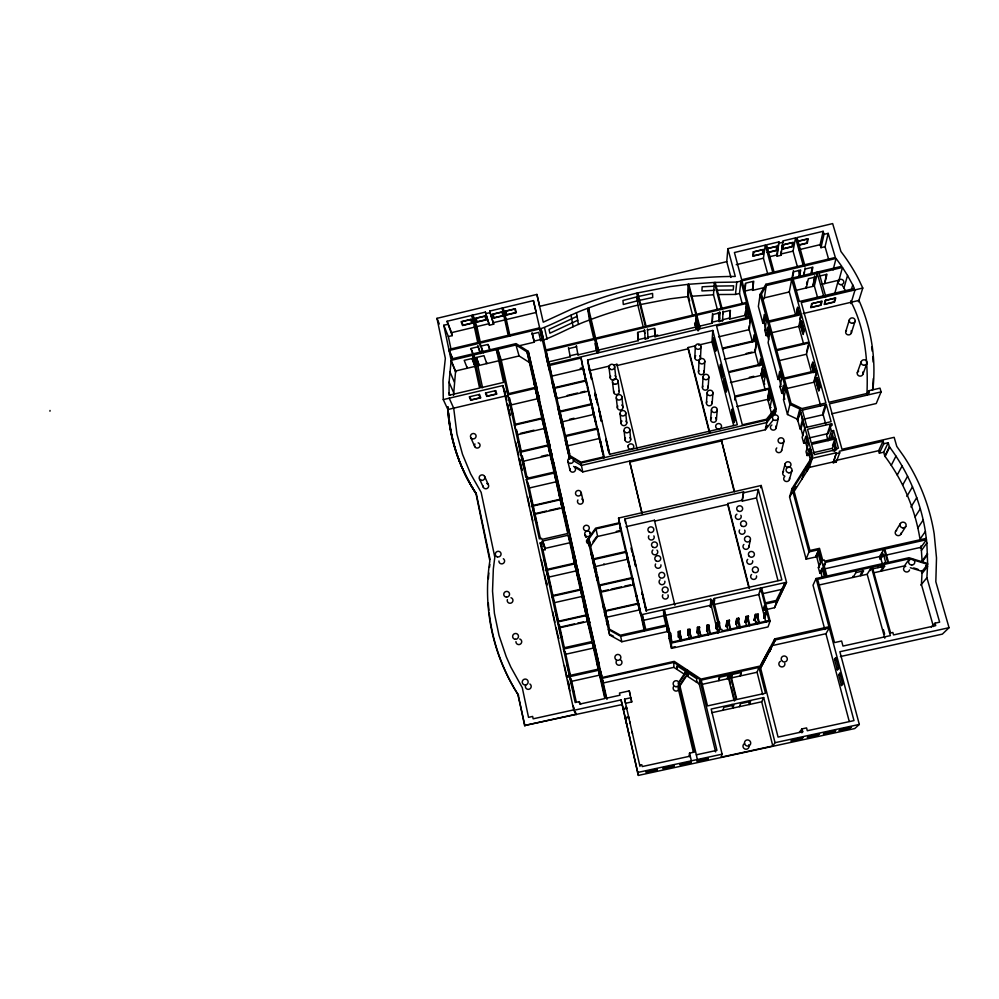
<?xml version="1.0" encoding="UTF-8"?>
<svg xmlns="http://www.w3.org/2000/svg" width="999" height="999" viewBox="0 0 999 999"><rect width="100%" height="100%" fill="white"/><g stroke="black" fill="none" stroke-linecap="round" stroke-linejoin="round"><path stroke-width="1.5" d="M673.351 766.458L673.351 765.621M685.302 674.837L673.85 667.344L673.875 662.412L601.76 678.383L606.231 698.251L619.967 695.217L619.48 693.056L629.27 690.896L631.743 701.947L625.611 703.296L624.575 699.138L630.844 697.764L631.743 701.947M453.534 395.429L455.606 371.004L474.962 366.408L472.003 358.516L464.21 360.364L467.295 368.231L467.033 366.995M472.577 355.257L479.595 388.062L449.051 395.267L449.075 382.192L451.173 360.339L472.577 355.257L475.074 361.988M677.584 666.121L676.947 669.367L677.022 665.784L685.501 671.34L685.364 673.676M680.444 631.967L679.795 632.105L679.657 636.887L680.307 636.738L680.244 631.131L678.346 631.555L678.433 637.162L679.12 637L679.245 632.23L678.546 632.392L678.433 637.162M692.732 315.809L687.799 296.591L688.099 284.328L669.954 286.638L637.824 292.894L638.036 296.553L622.964 300.462L623.301 304.495L637.587 300.774L636.925 298.339M721.415 309.39L714.335 282.442L688.823 284.265L688.498 296.528L689.635 300.949M680.107 635.926L680.244 631.131M709.315 432.23L688.099 348.813L688.136 347.515L695.591 345.766M679.083 685.726L679.17 682.717L687.587 670.204M695.554 321.753L695.379 326.149L694.63 323.189M696.927 321.016L696.628 328.159L695.941 328.321L696.103 315.384L595.854 339.123L597.027 347.565M695.941 328.321L696.291 319.755L696.99 319.58M694.842 357.617L695.292 346.591M696.628 328.159L696.803 315.222L746.852 303.371L750.461 316.87L749.675 322.739M697.851 330.794L698.039 326.548L696.291 319.755M698.551 330.632L698.738 326.386L697.339 320.941M698.501 371.953L699.025 361.201M700.486 357.692L701.061 346.665A2.885 2.697 -5.5 0 0 696.803 344.268A2.885 2.697 -5.5 0 0 696.665 348.938A2.885 2.697 -5.5 0 0 701.061 346.665M689.847 633.428L689.884 628.983L687.911 629.432L687.824 635.064L688.511 634.914L688.811 630.094L688.111 630.257L687.824 635.064M702.447 387.437L703.059 376.96M704.17 372.04L704.819 361.276A2.897 2.71 -4.9 0 0 700.536 358.866A2.897 2.71 -4.9 0 0 700.411 363.561A2.897 2.71 -4.9 0 0 704.819 361.276M680.719 764.859L680.781 764.01M922.139 570.554L921.44 584.515L933.441 626.535M931.243 627.085L935.027 623.176L939.647 622.165L926.91 577.734L927.609 564.335L909.502 558.728L872.327 567.095L870.191 570.579M689.223 632.379L690.084 629.82M679.882 685.951L686.688 675.749L687 670.991L699.775 679.345L716.932 750.349L696.34 754.807L679.17 682.717M717.432 309.79L713.498 294.78L714.335 282.442M706.43 403.047L707.13 392.869M696.315 326.935L712.175 323.189L712.524 313.574M712.175 323.189L712.774 314.523L719.867 312.849L719.617 311.888L719.168 321.541L722.564 320.729L723.064 311.076L722.814 313.973M715.034 284.902L715.209 282.405L736.775 282.068L740.896 281.094L746.603 302.397L745.841 308.404M708.141 387.537L708.865 377.06A2.91 2.722 -4.2 0 0 704.582 374.625A2.91 2.722 -4.2 0 0 704.445 379.345A2.91 2.722 -4.2 0 0 708.865 377.06M688.286 673.214L687.587 676.335L687.824 672.864L696.803 678.733L696.415 682.117L696.927 681.38M733.653 425.512L711.987 341.908L712.799 330.457L587.599 360.002L589.323 370.779L609.652 365.996M803.146 313.561L858.903 300.424L859.777 302.297A194.817 182.73 -6.4 0 1 873.001 388.399L872.464 390.322M713.423 341.858L713.548 337.762L716.058 347.427L715.759 351.198L713.261 341.596M715.671 350.549L715.933 347.265L713.673 338.524M710.651 419.592L711.438 409.715M712.137 403.159L712.961 392.969A2.91 2.735 -3.4 0 0 708.653 390.522A2.91 2.735 -3.4 0 0 708.528 395.267A2.91 2.735 -3.4 0 0 712.961 392.969M719.168 321.541L719.867 312.849M730.956 277.435L726.76 261.638L727.871 248.689L832.654 223.589L840.946 251.548A198.888 186.189 -6.7 0 1 858.915 279.857L862.786 288.049L858.453 301.835M720.316 368.456L720.616 365.272L722.901 374.088L722.602 377.235M716.383 419.705L717.282 409.827A2.922 2.76 -2.5 0 0 712.961 407.367A2.922 2.76 -2.5 0 0 712.836 412.137A2.922 2.76 -2.5 0 0 717.282 409.827M699.275 631.331L699.437 626.86L697.452 627.297L697.202 632.979L698.338 627.984L697.664 628.134L697.202 632.979M746.852 303.371L745.354 315.347L729.545 319.081L730.019 310.851M699.637 627.684L698.925 627.847L698.451 632.704L699.15 632.554M729.545 319.081L730.419 310.352L723.313 312.038M698.95 631.743L699.437 626.86M723.988 382.592L724.3 379.483L726.598 388.349L726.273 391.408M719.005 294.518L735.476 294.43L736.775 282.068M734.103 491.296L721.328 439.91L734.627 491.795M742.307 303.933L739.522 293.469L740.896 281.094M741.633 283.928L741.982 280.831L836.051 258.454L841.72 266.283L765.896 284.29L760.152 294.305L758.366 306.468L762.874 323.201L764.185 322.902L765.346 315.647M744.792 288.137L745.341 283.579M689.173 756.181L689.535 753.146L694.555 752.06L678.159 683.104L687.012 669.829M744.717 292.232L745.803 283.129L753.758 281.243L752.547 290.384L764.66 287.5M49.95 411.201L50.037 410.464M745.092 314.398L745.466 311.401M734.715 399.937L735.089 397.028L769.754 388.961L774.999 408.579L766.458 419.23L742.332 424.812L735.089 397.028M715.609 751.935L699.2 683.94L699.775 679.345M747.689 309.003L746.753 316.321L745.679 316.571L746.79 307.804L747.876 307.542M690.122 757.042L690.247 756.131L642.22 766.558L641.795 764.722L639.622 765.197M708.766 628.034L708.89 624.75L707.092 625.149L706.668 630.881L707.829 625.861L706.668 630.881M710.364 606.855L711.176 600.649L712.312 600.399L711.475 606.605L710.364 606.855L710.826 599.213L664.335 609.615L664.422 612.612M734.19 421.928L734.565 419.043L732.242 410.077M748.226 317.495L748.601 314.61L746.79 307.804M752.547 290.384L753.258 281.693M700.836 683.154L701.236 680.107L729.857 673.801L736.238 699.612L707.492 705.918L701.236 680.107M708.154 628.171L709.09 625.586M748.888 328.609L749.275 325.674M752.434 341.945L749.163 329.645L750.749 317.919L716.57 325.999L722.352 348.176L756.68 340.11L750.749 317.919M690.459 762.749L690.571 761.887M713.86 600.948L714.21 598.451L760.651 588.049L768.98 620.529L722.265 630.918L721.877 629.395L720.766 629.645L713.461 600.137L714.572 599.887L714.21 598.451M748.9 587.849L727.684 504.458L727.821 503.508L742.12 500.249L743.606 491.858L624.999 518.931L625.499 522.827M713.86 604.87L714.572 599.887M767.881 274.538L763.423 258.204L765.296 245.142L734.415 252.535L741.695 279.757L772.751 272.365L765.296 245.142M753.209 340.509L754.033 334.902L755.881 341.833M754.095 341.646L754.707 337.45M756.68 340.11L754.969 351.423L754.62 350.149M758.753 365.609L755.132 352.06L756.855 340.759L722.514 348.838L728.496 371.765L762.986 363.698L756.855 340.759M765.471 287.038L765.896 284.29M763.011 300.262L764.335 297.864L766.233 285.539L791.695 279.495L801.086 313.374L767.444 321.303M762.874 323.201L764.26 314.51L766.221 321.803L764.822 330.394L766.233 335.639L767.532 335.327L768.743 328.221M716.907 628.608L715.784 627.996L716.583 623.039L717.519 622.827L716.907 628.608L717.931 632.754M803.458 266.209L795.541 237.912L782.929 240.921L781.031 255.294L777.147 256.219L776.81 255.007L778.945 241.87L766.595 244.83L774.05 272.053L803.159 265.135M715.983 628.808L716.583 623.039M777.147 256.219L778.945 241.87M759.365 365.759L760.476 359.028L761.85 364.148M715.784 627.996L716.695 627.784L717.519 622.827M760.464 365.509L761.575 358.778M766.233 335.639L767.657 327.11L769.58 334.228L768.119 342.657L778.034 379.445L779.345 379.145L780.719 372.54M781.031 255.294L781.193 251.161M781.693 248.227L782.18 245.304M762.299 367.782L761.138 374.575L760.826 373.426M765.246 389.985L761.338 375.324L763.199 364.46L728.696 372.527L734.864 396.166L769.517 388.099L763.199 364.46M718.793 626.123L719.43 622.402L718.668 622.577M717.981 632.954L718.468 630.157L719.605 629.907L712.312 600.399M719.205 625.711L719.43 622.402M764.235 370.879L763.074 377.497L761.987 377.747L763.361 369.817L765.134 376.448L763.736 384.29L764.822 384.041M743.83 492.744L758.278 489.448L756.48 497.902L742.344 501.123L743.606 491.858M797.614 267.47L793.056 251.136L795.541 237.912M697.602 761.201L697.764 760.339M767.806 397.028L769.517 388.099M771.79 414.535L767.744 399.363L769.754 388.961M797.901 243.881L798.413 241.258L807.554 239.073L806.742 243.032L799.163 244.842M795.666 315.097L789.285 291.958L791.695 279.495M791.882 278.646L793.431 270.667M792.432 278.384L793.718 271.74L800.723 270.08L799.35 276.735M770.679 392.807L769.193 400.424L768.094 400.674L769.567 393.069L771.478 400.224L769.979 407.742L771.078 407.48M728.808 624.762L729.382 620.192L726.872 620.754L726.086 626.56L726.985 626.361L727.996 621.378L727.085 621.578L726.086 626.56M573.588 466.421L582.779 471.903L765.359 429.745L767.319 419.93L776.26 408.866L741.982 280.831M778.034 379.445L779.657 371.528L780.993 371.216M798.788 277.01L800.149 270.342M728.87 622.689L729.382 620.192M784.427 386.263L783.004 392.707L781.693 393.019L779.982 386.688L781.643 378.871L779.657 371.528M803.696 274.575L804.257 271.903M803.983 275.637L805.107 267.894M775.062 414.485L776.26 408.866M719.18 677.359L718.93 680.656L719.68 677.235L728.283 675.336L728.034 674.313L727.397 678.783L728.283 675.336M760.726 487.749L761.213 485.477L618.556 518.069L619.268 523.001M781.693 393.019L783.378 385.289L785.177 391.958L783.466 399.6L787.487 414.51L797.177 419.081L797.602 420.616L799.974 412.487M806.58 284.053L807.155 281.418M748.763 547.327L750.386 539.947A2.997 2.872 7.4 0 0 746.79 536.313A2.997 2.872 7.4 0 0 745.341 541.096A2.997 2.872 7.4 0 0 750.386 539.947M799.65 319.443L800.236 316.795M776.086 428.159L778.258 418.406M803.745 344.368L798.775 326.373L801.41 314.548L769.093 322.165L776.535 349.662L809.028 342.045L801.41 314.548M810.826 274.151L812.324 267.445M811.425 273.876L812.924 267.183L805.406 268.968M820.966 247.677L824.025 234.353L828.196 233.354L825.049 246.703L820.966 247.677L820.104 244.68L823.151 231.306L797.015 237.55L804.944 265.859M815.034 277.123L812.899 286.363L814.684 275.874L815.034 277.123L808.378 278.709L806.343 287.924L805.993 286.688M738.311 621.453L738.711 618.106L736.763 618.543L735.788 624.4L737.274 620.504M817.644 297.739L814.36 286.026L817.294 273.414L793.181 279.146L799.375 301.511L823.601 295.791M735.788 624.4L736.763 618.543M737.349 622.864L738.923 618.943M787.487 414.51L789.909 404.395L760.152 294.305M737.799 621.902L738.711 618.106M781.605 450.686L783.903 441.371M806.58 351.948L808.328 344.88M811.438 372.252L806.468 354.233L809.277 342.932L776.772 350.549L784.227 378.084M826.323 274.363L824.687 283.579L826.997 274.288L820.117 275.924M833.104 269.917L836.051 258.454M707.354 759.09L707.579 758.204M734.14 700.823L728.633 678.521L729.857 673.801M782.804 472.664L785.127 463.773M797.177 419.081L799.824 409.028L789.909 404.395M730.644 684.34L729.17 678.396L730.419 673.676L758.94 667.394L765.471 693.219L736.8 699.487L730.419 673.676M797.602 420.616L800.249 410.601L826.348 404.558L831.081 421.665L804.894 427.697L802.147 437.387L803.733 443.256L805.768 442.782L807.017 438.561M747.901 619.318L748.388 615.958L746.103 616.47L744.967 622.365L747.015 617.145L744.967 622.365M834.727 293.631L838.074 281.268M746.428 622.027L747.814 616.957L748.601 616.783M819.105 272.989L842.457 267.445L838.598 281.643L838.935 280.195L821.977 284.216M732.255 674.462L731.318 677.921L732.005 673.438L732.255 674.462L741.37 672.452L741.121 671.428L740.284 675.948L741.37 672.452M747.702 618.506L748.388 615.958M803.546 419.468L800.998 428.733L800.112 428.933L802.409 419.73M723.051 710.252L723.863 707.292L733.853 705.107L732.879 708.104L731.967 704.42M813.923 381.268L816.533 371.815M820.691 405.794L814.173 382.167L817.157 371.403L784.477 379.008L791.046 403.296L801.897 408.554L825.911 402.997L817.157 371.403M789.435 479.545L791.907 470.779M845.416 290.721L843.955 288.049L847.527 275.462L842.457 267.445M763.773 617.307L765.484 612.15L766.495 612.799L764.772 617.956L763.985 618.131L764.572 617.132L758.79 594.542L760.651 588.049M760.426 591.745L761.563 587.849L785.177 582.567L783.266 587.849M803.733 443.256L805.781 436.226L808.116 444.83L806.031 451.723L807.067 455.532L809.103 455.057L810.813 449.575M819.804 387.512L818.78 391.059L816.058 381.231L817.07 377.634L820.229 387.425L818.281 380.357M806.106 559.153L808.99 551.91L818.643 549.737L815.546 557.03L806.106 559.153L789.572 496.965L792.07 488.474L812.599 456.031L799.824 409.028M851.111 290.497L852.746 284.965L847.527 275.462M757.629 617.157L758.204 613.773L755.356 614.41L754.045 620.342L755.069 620.117L756.605 614.997L755.569 615.234L754.045 620.342M850.898 303.621L855.057 289.872M756.568 617.394L757.342 614.835L758.416 614.597M807.067 455.532L809.165 448.676L811.4 456.93L809.265 463.661M845.766 331.518L849.362 319.855M801.897 479.17L803.933 472.677L809.327 464.16L807.217 470.791L806.418 470.329L808.091 465.022M822.726 413.174L824.999 405.906M825.848 424.5L823.151 414.71L826.348 404.558M851.335 332.954L855.057 321.316M811.35 459.94L812.599 456.031M764.897 606.43L763.723 610.177L764.809 606.78M793.955 491.683L809.39 467.382L812.312 458.279L836.438 452.747L833.216 462.762L836.225 462.075L839.722 452.859L839.285 451.248L883.079 441.208L883.803 443.743L879.37 453.184L883.69 452.185L888.211 442.732L883.803 443.743M763.985 618.131L765.484 612.15M764.547 617.07L766.283 611.975M829.969 425.799L826.685 435.539L828.109 440.659L831.418 431.019L829.969 425.799L832.092 425.299L831.655 423.726L807.542 429.295L811.263 442.969L835.451 437.412L833.541 430.532L831.418 431.019M829.769 429.32L828.346 433.516L809.165 437.937M830.706 426.523L831.655 423.726M830.656 438.848L833.541 430.532M857.329 372.677L861.188 361.788M775.049 742.694L763.673 697.564L711.176 709.053L722.115 754.17L721.041 757.18L772.814 745.966L775.049 742.694L859.315 724.425L839.872 651.735L949.05 627.697L935.826 581.743L936.5 557.954L934.19 533.978A207.018 199.375 7.5 0 0 903.708 456.231L896.777 446.416L894.155 437.325L841.995 449.288L829.382 403.858L881.081 391.895L880.007 388.149L868.68 390.771L867.144 394.692M766.92 612.449L766.021 612.649L764.272 605.856L762.836 610.377L774.562 607.704L776.785 601.485L786.513 582.267L761.213 485.477M832.529 445.566L834.964 438.773M739.472 706.655L740.559 703.633L750.574 701.448L749.337 704.495L748.726 702.047M776.785 601.485L765.696 603.958L770.092 621.128L768.019 626.935L671.49 648.363L669.105 638.349L669.043 634.29L669.842 634.115L668.269 627.522L667.469 627.697L667.557 631.855L668.331 631.68L668.269 627.522M833.141 450.911L832.417 448.289L835.826 438.786L811.638 444.355L814.447 454.632L835.614 449.787L835.364 448.876L838.423 448.176L835.826 438.786M834.877 443.194L834.04 445.054L835.576 450.599M786.513 582.267L774.562 607.704M834.39 451.536L835.364 448.876M862.949 374.163L866.932 363.286M833.216 462.762L836.438 452.747M762.712 694.555L757.092 672.252L758.94 667.394M761.987 662.936L760.564 666.595L761.25 666.957L771.34 647.702L769.779 651.585L768.918 651.136L770.466 647.24L761.987 662.936L762.674 663.311M872.514 389.622L873.001 388.399M818.643 549.737L825.786 576.336L816.083 578.496L828.958 626.748L774.787 638.873L774.275 640.184M759.864 669.455L775.436 639.934L829.282 628.009L853.983 720.604L807.304 730.731L806.58 727.909L801.985 728.908L799.163 732.492M881.081 391.895L876.248 403.521L831.692 413.811M816.757 557.067L815.621 557.317L817.781 552.247L818.93 551.997L816.757 557.067L819.492 567.27M820.566 562.599L818.356 567.532L819.829 573.026L820.966 572.777L822.652 569.143M818.418 567.744L820.616 562.824L817.781 552.247M816.083 578.496L813.024 585.214L824.812 629.52M819.829 573.026L822.052 568.181L824.275 576.435M820.529 571.166L822.127 570.804L825.386 563.786L825.024 562.474L884.015 549.25L887.724 562.474L826.947 576.073L823.75 564.16L825.386 563.786M772.814 745.966L761.7 701.798L763.673 697.564M879.37 453.184L878.658 450.686L883.079 441.208M889.36 446.74C907.929 471.553 920.479 500.824 925.386 531.443L919.992 539.16C915.221 509.165 902.959 480.469 884.814 456.118L889.36 446.74L888.211 442.732M885.114 456.555L889.672 447.177M785.177 582.567L776.186 600.449L765.409 602.859L761.563 587.849M779.395 595.916L782.779 589.173L762.562 593.693M891.27 465.309L895.966 456.106M897.252 475.012L902.097 465.996M774.787 638.873L760.102 666.058L700.998 679.083L674.238 661.363L601.598 677.622L603.109 682.205L528.271 351.361L516.071 343.606L450.911 359.091L449.1 350.499L539.86 328.908L542.532 340.222L540.684 340.659L538.711 332.367L532.267 333.891L532.03 332.829L534.353 342.17L517.807 346.091M766.233 285.539L761.488 294.068L768.768 320.991M775.436 639.934L760.351 667.082L778.059 737.087L802.709 731.73L801.985 728.908M902.646 485.052L907.616 476.236M855.569 571.503L855.881 572.602L853.134 577.397L852.834 576.311M862.612 570.978L860.476 574.612L860.763 575.699L863.623 570.866L855.881 572.602M906.855 496.391L912.512 486.8M849.237 721.403L825.923 633.716L829.282 628.009M818.993 585.027L867.182 574.263L871.428 567.295L890.359 635.626L842.969 646.066L841.62 641.021L834.515 642.582L817.632 579.333L871.428 567.295M824.824 568.843L879.507 556.593L884.015 549.25M881.031 555.194L882.542 552.747M895.604 531.306L900.411 523.513M910.976 506.993L916.757 497.639M879.507 556.593L880.219 559.165L883.378 554.095L885.514 561.738L882.329 566.708M883.366 555.194L880.219 559.165M803.121 472.215L807.741 464.91M789.572 496.965L792.045 493.056M794.517 489.148L796.166 486.538M806.418 470.329L808.041 467.744M812.312 458.279L793.306 488.199L809.939 550.499L819.492 548.339L822.739 560.414M900.811 534.303L905.731 526.56M881.73 564.997L880.369 567.132L884.652 566.158L881.48 571.066L881.18 569.979L883.553 566.296M915.059 516.895L920.329 508.716M679.67 685.164L685.364 676.623M917.869 527.947L923.201 519.992M685.501 671.34L686.051 670.516M834.739 659.815L835.788 658.291M909.502 558.728L904.432 565.896L874.35 572.664M609.702 635.052L608.341 629.482L620.691 636.313L667.382 625.898L667.494 631.568L621.79 641.745L609.702 635.052L587.749 539.135L595.579 528.184L619.642 522.689L618.556 518.069M588.911 538.861L596.016 528.908L619.817 523.476L626.361 551.386L593.468 558.853L588.911 538.861L590.659 546.241L597.614 536.475L620.928 531.168L619.817 523.476M592.931 541.733L596.328 536.962M920.391 548.151L926.435 539.735L884.802 549.075L888.511 562.3L909.003 557.717L927.609 563.486L926.86 543.006L925.386 531.443M927.596 554.657L922.139 561.913L921.415 550.499L926.86 543.006M837.287 669.38L838.361 667.919M922.077 560.851L927.534 553.571M838.86 675.312L839.947 673.888M925.786 565.846L927.609 563.486M921.515 572.202L927.609 564.335M922.139 573.351L927.609 566.533M791.658 740.821L792.444 739.822M765.446 427.897L767.294 425.574M775.686 411.538L766.795 422.54L581.393 465.409L573.364 460.639M765.359 429.745L773.139 420.104M801.847 732.804L802.709 731.73M920.828 585.139L926.91 577.734M841.42 684.927L842.519 683.566M801.498 738.686L802.334 737.674M808.004 737.274L808.903 736.251M817.844 735.152L818.805 734.103M824.125 733.79L825.124 732.742M833.99 731.655L835.052 730.581M839.697 730.406L840.796 729.345M949.05 627.697L942.369 634.115L840.409 656.543M849.562 728.271L850.736 727.185M859.315 724.425L854.769 728.546L638.373 775.411L621.041 699.924L573.838 710.314L502.834 385.564L443.269 399.6L443.007 380.095L445.342 358.341L436.975 318.344L536.9 294.418L543.244 322.178L573.164 308.404L588.536 302.41A423.276 411.725 24 0 1 635.901 288.099L636.038 288.074C668.531 280.382 701.885 276.498 735.276 276.448L727.871 248.689M546.003 350.424L540.971 328.646C556.78 322.752 571.59 313.861 587.687 308.341L594.817 338.349L545.829 349.95M540.971 328.646L543.618 339.96C559.103 334.19 573.613 325.474 589.398 320.08L587.687 308.341M577.085 316.346L549.038 329.383L549.875 333.216L577.734 320.267M588.461 308.029L589.697 307.542A399.35 388.386 20.8 0 1 637.125 293.044L645.379 326.373L595.629 338.162L588.461 308.029L589.31 313.911M447.714 324.325L443.793 325.262L448.351 336.551L452.197 335.627L447.077 321.266L471.878 315.334L473.876 321.079M480.269 346.428L472.939 315.085L485.364 312.113L489.423 325.199L493.681 324.176L489.697 311.076L502.16 308.092L505.569 319.742L493.344 322.665M502.947 307.904L533.416 300.612L536.201 312.437L506.331 319.555L502.947 307.904L508.991 335.115L539.622 327.834M779.295 243.107L783.266 242.158M485.364 312.113L485.701 313.661L490.034 312.612L493.681 324.176M767.157 248.526L777.472 246.066L776.76 250.474L767.981 252.572M797.876 241.184L808.216 238.711L807.292 243.194L798.488 245.292M767.707 248.601L776.835 246.416L776.198 250.324L767.132 252.485M726.76 261.638L539.61 306.356L536.9 294.418M447.077 321.266L451.56 332.63L474.45 327.173M472.939 315.085L476.91 326.586L489.085 323.676M736.201 264.698L763.423 258.204M769.242 256.818L776.81 255.007M780.706 254.083L793.056 251.136M799.025 249.713L820.104 244.68M443.793 325.262L448.876 349.425L477.747 342.557L471.878 315.334M478.821 342.295L508.204 335.302L502.16 308.092M804.645 264.772L835.339 257.467L828.196 233.354M480.457 353.496L478.059 346.778L470.879 348.489L472.864 353.846M480.969 346.091L487.999 344.418L489.81 349.825M496.353 349.613L503.533 382.417L480.894 387.749L473.851 354.957L496.353 349.613L498.114 355.057M527.022 351.935L534.989 387.437L507.542 393.893L497.764 349.275L515.946 344.955L527.022 351.935L529.945 362.812L519.093 355.956L515.946 344.955M534.103 341.109L540.447 339.598L540.684 340.659M744.43 291.184L752.259 289.323M735.476 294.43L739.522 293.469M473.851 354.957L477.834 365.734L498.426 360.851M497.764 349.275L501.273 360.177L519.093 355.956M764.335 297.864L789.285 291.958M796.403 290.272L814.36 286.026M721.153 308.429L696.553 314.26L688.823 284.265M721.99 308.229L746.603 302.397M546.053 350.924L595.042 339.31L598.251 352.822L549.125 364.423L546.053 350.924L554.52 387.812M568.681 348.626L576.548 346.765L576.336 345.804L577.984 354.895L596.615 350.487L595.042 339.31M595.466 342.295L596.266 342.108M644.755 330.632L637.712 332.292L638.236 340.659L597.377 350.337L597.752 353.034M695.978 318.506L696.678 318.344M547.015 355.07L545.904 355.332L549.325 370.03L550.412 369.78M596.565 343.344L597.702 351.536L596.903 351.723L595.766 343.531L596.565 343.344L598.176 350.149M638.236 340.659L637.999 339.71L645.928 337.837M657.767 335.04L647.814 337.387L648.039 338.336L645.179 339.023L644.942 338.074M711.937 322.24L720.179 320.292M729.295 318.132L722.314 319.792L722.564 320.729M825.424 295.354L854.407 288.511L852.746 284.965M547.452 362.137L570.229 356.73L568.456 347.677M654.52 328.721L654.982 336.7L695.629 327.098M862.786 288.049L801.26 302.585L828.945 402.297L869.292 392.944L868.68 390.771M547.789 363.324L548.876 363.062M750.461 316.87L700.274 328.721L696.803 315.222M581.068 357.992L549.363 365.472L551.86 376.123L582.917 368.806L581.068 357.992L591.333 404.72M580.207 368.356L583.216 367.644L585.976 380.794L583.266 368.344L583.803 371.478M718.581 336.838L749.163 329.645M614.01 364.972L616.92 364.285L637.075 448.801M698.576 345.067L711.987 341.908M764.822 330.394L766.121 330.095M688.099 348.813L617.057 365.534L616.92 364.285M722.527 348.838L724.225 348.439M535.202 388.424L541.87 418.069L514.26 424.525L507.767 394.88L535.202 388.424L538.886 402.597M798.775 326.373L767.12 333.816L768.668 339.535M535.377 388.586L536.688 388.274L538.723 395.816L539.547 399.45L537.524 391.97L536.201 392.282L539.847 406.88M506.256 395.804L447.889 409.528L443.269 399.6M535.914 389.385L537.212 389.086L528.271 351.361M554.42 387.649L586.263 380.169M570.167 456.381L554.57 388.299L586.413 380.819L591.658 404.083M537.425 396.116L538.723 395.816M507.767 394.88L511.101 404.945L537.986 398.638M556.48 396.378L555.382 396.64L551.96 381.893L553.071 381.63L554.557 387.999M567.22 395.454L577.622 393.019M580.594 392.32L585.052 391.271M746.191 353.471L752.047 352.11M588.161 391.221L556.967 398.539L554.57 388.299M724.425 359.265L755.132 352.06M559.802 411.226L591.783 403.746M779.183 360.614L806.468 354.233M559.977 411.988L591.957 404.508L597.939 430.856M559.09 413.211L560.214 412.949M559.315 413.886L560.414 413.636M542.007 418.731L547.914 445.03L520.167 451.486L514.41 425.174L542.007 418.731L548.014 443.256M559.69 415.821L560.814 415.559M569.567 419.293L574.038 418.256M749.387 377.31L753.795 376.286M562.275 421.79L593.606 414.473L591.957 404.508M730.494 382.53L761.338 375.324M561.201 422.49L562.325 422.227M561.388 422.989L562.487 422.727M520.491 433.354L534.015 430.194M765.134 376.448L766.233 376.198M514.41 425.174L517.619 434.69L544.667 428.384M782.879 378.396L816.907 370.467L809.277 342.932M565.359 435.614L597.489 428.134M569.929 455.619L580.931 462.162L604.208 456.78L597.702 429.008L565.559 436.476L569.542 453.633L568.431 453.896L565.284 440.384L566.408 440.122M779.982 386.688L781.305 386.376M786.538 388.599L814.173 382.167M548.076 445.779L553.995 472.115L527.984 478.134L527.734 477.01L525.861 477.447L520.329 452.222L548.076 445.779L550.948 456.343L552.272 456.043L549.637 445.866M548.301 446.178L549.987 445.929L539.148 399.188M567.757 445.816L599.238 438.499L597.702 429.008M736.75 406.568L767.744 399.363M566.833 447.165L567.956 446.903L566.908 447.202M541.408 456.293L547.452 454.895M520.329 452.222L523.451 461.226L550.636 454.92L550.948 456.343M552.272 456.043L550.424 449.35L549.088 449.662L550.674 456.705L552.01 456.406L553.833 462.999L561.95 499.138L560.626 499.438L559.24 494.58M550.674 456.705L552.509 463.299L553.833 462.999M800.324 411.151L804.732 428.284M569.355 458.254L568.781 455.856L580.894 463.061L767.319 419.93M561.438 498.926L532.055 505.681L526.311 479.495L554.208 473.051L560.626 499.438M804.045 419.13L823.151 414.71M642.032 513.698L629.72 462.125L721.216 440.996M526.311 479.495L529.32 487.987L556.643 481.68M558.903 493.356L560.427 500.174L561.775 499.862L564.073 508.578L562.749 508.878L560.202 499.775L567.769 533.503L541.92 539.41L541.67 538.311L539.323 538.848L532.167 506.218L561.563 499.463M546.515 511.013L534.952 513.673L533.016 508.341M549.4 510.352L559.515 508.029M532.167 506.218L535.064 514.198L562.524 507.892L564.048 514.672M813.186 452.697L832.417 448.289M836.663 453.558L839.722 452.859M574.6 563.311L572.964 556.043L574.5 561.226L575.849 560.926L565.709 515.809L564.373 516.121L567.981 532.205M878.658 450.686L835.788 460.502L836.225 462.075M809.39 467.382L833.004 461.975M542.569 542.357L540.209 542.894L542.957 550.162L545.267 549.637L542.295 541.121L568.156 535.214L569.892 541.158M625.998 526.723L654.432 520.242L674.862 605.207M727.684 504.458L654.47 521.153L654.432 520.242M616.321 531.406L620.741 530.394L620.304 527.31M542.295 541.121L545.004 548.414L570.329 542.644L571.94 549.787M575.799 562.862L546.066 569.605L540.209 542.894M546.228 570.354L548.863 577.085L576.648 570.791L576.972 572.227L574.6 563.923L580.307 589.323L551.798 595.754L546.228 570.354L575.973 563.611M593.631 559.602L626.535 552.135L632.492 577.547L599.425 585.014L593.631 559.602L595.292 566.57L627.497 559.278L626.535 552.135M579.969 579.245L578.621 579.557L577.147 574.637L578.508 574.338L579.969 579.245L587.037 610.726L585.689 611.038L584.315 606.593L586.013 614.173L587.4 613.861L589.722 622.652L588.361 622.951L590.022 630.294L589.148 627.534M580.456 589.997L586.076 615.009L557.417 621.44L551.935 596.428L580.456 589.997L582.005 595.079M644.268 630.881L638.511 603.246L605.294 610.701L599.587 585.689L632.642 578.221L644.717 629.782L620.441 635.202L609.515 629.22L605.419 611.276L638.636 603.821M602.434 591.146L608.329 589.822M611.263 589.16L621.565 586.838M624.512 586.176L630.394 584.852M551.935 596.428L554.47 602.647L582.392 596.353L586.7 615.509M632.642 578.221L633.491 584.84L601.123 592.132L599.587 585.689M821.578 560.676L824.375 560.052L824.674 561.176L926.273 538.374M557.554 622.015L586.201 615.596L588.024 621.44L559.977 627.722L557.554 622.015L563.236 647.964L592.032 641.545L586.201 615.596M604.77 613.711L605.931 613.448M587.362 618.493L588.723 618.194M588.711 626.148L587.037 618.681L588.411 618.381L589.722 622.652M558.641 624.3L559.852 627.16L574.612 623.851M577.559 623.189L583.466 621.865M606.843 617.22L639.36 609.927M883.291 555.731L921.016 547.29M642.27 614.547L663.536 609.79L667.107 624.787L645.791 629.545L642.27 614.547L642.594 617.494M872.801 568.818L884.652 566.171M663.536 609.79L663.736 615.784L642.919 620.441L644.293 626.323M664.51 615.621L710.014 605.444M713.336 604.695L758.79 594.542M563.473 649.075L592.27 642.644L593.98 647.951L565.784 654.233L563.473 649.075L569.293 675.574M670.029 634.278L670.716 633.254L669.842 633.453L670.067 637.837M716.783 623.875L717.732 623.663M718.88 623.401L719.642 623.239M729.595 621.016L728.758 621.203L730.881 629.757L730.132 629.919L727.996 621.378M736.962 619.38L739.71 627.797L740.409 627.647L738.261 619.093M765.696 612.974L766.495 612.799M669.105 638.349L669.879 638.174L667.469 627.697M671.49 648.363L671.465 643.044L770.092 621.128M672.09 647.414L675.099 646.74M598.351 669.118L596.578 661.201L597.764 664.834L599.138 664.522L590.084 625.836M566.383 676.223L599.75 668.818L601.598 675.461L600.224 675.761L604.932 696.715M566.633 677.359L598.476 670.292L600.062 675.024L571.728 681.306L569.542 676.71L575.199 702.534L579.245 701.635L580.581 704.357M599.525 672.639L600.886 672.327M601.76 678.383L603.284 682.954L673.85 667.344M773.238 645.366L825.923 633.716M573.451 709.939L533.154 718.818L532.654 716.433L528.521 717.344L522.277 687.662L510.826 667.095L506.231 656.705L499.001 635.327L494.418 613.349L492.532 591.121L493.331 568.906L494.817 557.217L481.156 492.357L470.604 473.826L462.5 454.283L456.943 434.028L453.696 408.166L449.2 398.201M702.035 684.365L728.633 678.521M729.17 678.396L757.092 672.252M492.257 631.568A201.498 195.754 6.1 0 0 518.181 694.692L524.6 725.511L575.948 714.223L575.449 711.912M524.6 725.511L622.265 704.532L638.373 775.411M623.139 708.691L626.635 707.916M628.771 717.444L625.249 718.219L625.586 719.492M711.763 712.712L761.7 701.798M638.036 296.553L652.572 293.419L652.709 297.49L638.274 300.612M639.922 304.658L670.017 298.851L687.799 296.591M637.524 772.502L722.115 754.17M691.32 296.278L713.498 294.78M714.085 286.189L702.147 286.8L701.947 290.934L714.66 290.297M716.121 286.101L733.628 285.839L733.216 289.997L717.007 290.197M913.735 567.944L917.944 569.255M910.339 567.732L922.139 571.391M610.851 634.79L613.523 636.263M575.636 466.733L580.431 469.592M673.875 662.412L686.463 670.641M686.688 675.749L699.2 683.94M680.019 666.52L682.429 668.119M690.921 673.751L694.755 676.286M447.752 406.73L448.002 411.875A194.418 183.317 -9 0 0 470.192 483.903L475.924 493.294L489.86 560.914A201.998 196.216 6 0 0 517.794 694.205L524.975 725.936M842.307 285.427L843.955 288.049M490.084 559.477L476.411 494.268L470.679 484.877A193.956 182.917 -8.9 0 1 449.313 420.641M517.794 694.205L518.556 695.341M850.586 300.899C865.571 329.308 868.168 362.325 866.97 393.594M573.838 710.314L576.198 714.66M572.814 705.619L574.238 708.279M572.814 689.884L573.438 691.171M476.411 494.268L475.574 492.707A194.48 183.379 -9 0 1 447.989 411.638L447.752 406.668M570.679 680.194L571.328 681.53M569.842 676.735L571.49 680.194M479.47 478.958L483.391 487.337M567.482 665.584L568.144 667.007M484.565 476.323L488.374 484.752M558.116 636.663L558.928 638.486M563.811 649.263L565.546 653.146M448.938 392.832L450.062 395.342M470.741 437.525L474.8 446.678M449.075 382.192L453.571 392.457M560.926 635.701L561.625 637.3M449.875 371.603L454.333 382.055M558.841 626.186L559.552 627.834M451.173 360.339L455.744 371.715M555.669 611.725L556.393 613.473M451.273 361.363L455.706 372.003M448.876 349.425L452.784 358.916M449.1 350.499L452.472 358.691M436.975 318.344L439.298 324.001M469.93 396.84L471.153 399.837L480.094 397.739L478.921 394.73M549.65 584.265L550.412 586.163M547.602 574.912L548.376 576.873M620.079 413.898L620.342 414.56A2.885 2.735 -10.1 0 0 625.187 414.86A2.885 2.735 -10.1 0 0 623.501 410.564A2.885 2.735 -10.1 0 0 620.079 413.898L621.141 423.613M547.115 572.302L548.701 576.348L542.957 550.162M545.204 562.4L544.23 559.652L546.49 569.942M541.171 543.743L542.082 546.191M472.227 358.591L474.7 365.184M486.076 393.044L487.2 396.066L496.153 393.956L495.079 390.921M543.031 541.995L544.63 546.74L542.819 541.858M471.141 348.763L473.126 354.121M535.564 519.992L536.55 522.864L534.353 512.824M476.511 357.567L479.195 365.409L476.286 357.492L483.991 355.669L486.775 363.611L486.513 362.387M534.403 513.186L533.379 510.152L535.589 520.254M530.494 496.878L531.356 499.288M480.232 352.435L477.834 345.716L478.059 346.778M521.191 467.732L522.102 470.304L520.417 462.462M519.405 459.053L520.104 461.063M527.372 481.718L528.871 485.976M520.154 461.388L519.23 458.778L520.904 466.545M483.329 352.822L480.731 345.017L482.367 351.823M518.806 455.107L515.584 442.195M523.963 467.095L525.024 470.279L522.864 460.414M522.902 460.751L521.815 457.405L523.988 467.32M518.518 442.282L519.455 444.992M507.392 404.17L508.154 406.406M508.191 406.705L507.205 403.783L510.102 415.434L508.828 409.615M488.224 344.705L490.034 350.112M506.855 400.462L504.17 389.935L504.845 391.933M601.56 681.73L599.063 672.302L600.461 671.99L601.598 675.461M511.863 411.925L512.824 414.797M502.834 385.564L505.157 392.719M509.94 403.134L510.914 406.069M507.892 392.282L506.743 388.636L508.104 394.742M485.701 313.661L489.423 325.199M597.964 660.888L599.138 664.522M587.037 618.681L587.924 621.528M585.689 606.281L587.037 610.726M575.961 562.999L578.321 571.928L576.835 566.908M574.325 555.731L575.849 560.926M563.948 514.66L561.051 502.947M823.151 231.306L824.025 234.353M935.027 623.176L935.726 625.624L893.531 634.927L892.856 632.479L890.596 632.979L872.327 567.095M825.049 246.703L828.758 259.715M883.69 452.185L884.814 456.118M818.755 271.74L825.823 296.778M562.4 502.634L564.073 508.578M564.048 509.965L565.709 515.809M816.945 272.165L824 297.202M560.239 493.044L561.95 499.138M880.281 556.418L882.404 564.023M798.438 270.442L799.687 274.9M877.684 566.558L877.984 567.657M547.927 443.494L546.778 439.398L548.001 444.817M799.475 314.036L797.564 307.155L796.702 311.201L797.839 315.309M815.072 370.429L812.749 362L811.775 365.709L813.698 372.689M799.25 313.561L797.677 307.879L796.915 311.463L797.689 314.285M815.259 371.428L812.849 362.724L811.987 366.009L813.586 371.765M832.304 433.716L833.478 437.962M834.839 442.857L836.663 449.637M831.53 435.964L832.329 438.836M883.391 629.595L884.639 634.103M867.182 574.263L884.827 638.211M628.533 732.704L628.821 733.741M628.671 733.303L628.995 734.465M548.114 439.085L549.987 445.929M802.322 410.114L806.98 427.222M625.424 718.768L625.112 717.632L628.646 716.857L629.095 718.718M534.877 385.577L533.841 381.768L535.064 387.225M626.186 722.364L626.635 724.125M805.768 442.782L807.691 449.85M808.74 453.721L810.576 460.477M800.998 428.733L802.896 435.726M797.839 420.554L800.112 428.933M764.185 322.902L765.734 328.646M779.345 379.145L780.906 384.94M783.004 392.707L784.777 399.288M821.79 569.517L822.127 570.804M535.164 381.456L537.212 389.086M622.777 707.342L623.251 709.203L626.748 708.428L626.298 706.568M820.966 572.777L822.414 578.196M792.07 488.474L808.99 551.91M745.354 315.347L745.679 316.571M621.041 699.924L622.265 704.532M715.209 282.405L722.24 309.19M718.219 312.787L719.779 318.793M758.278 489.448L781.855 579.919L646.49 610.239L624.999 518.931M756.48 497.902L777.971 580.569M712.799 330.457L737.312 424.775L609.79 454.283L587.599 360.002M688.099 284.328L695.853 314.423L646.078 326.211L637.824 292.894M696.103 315.384L699.575 328.883L599.063 352.622L595.854 339.123M742.12 500.249L742.344 501.123M764.772 617.956L765.846 622.152M757.342 614.835L759.527 623.388M756.605 614.997L758.79 623.551M688.136 347.515L709.789 432.617M727.821 503.508L749.462 588.573M755.356 614.41L755.569 615.234M756.143 621.353L756.855 624.15M755.069 620.117L756.131 624.313M747.814 616.957L749.974 625.511L749.175 625.699L747.015 617.145M746.103 616.47L746.315 617.295M745.641 622.202L746.703 626.41M632.08 731.93L632.504 733.691M736.375 624.275L737.437 628.471M629.72 721.59L630.144 723.363M532.267 333.891L534.353 342.17M726.872 620.754L727.085 621.578M726.985 626.361L728.034 630.556M710.826 599.213L711.176 600.649M718.468 630.157L718.843 631.668L672.065 642.07L664.335 609.615M637.125 293.044L637.837 305.107L643.356 327.422M644.093 330.394L644.83 333.379M711.475 606.605L716.695 627.784M731.38 687.312L734.677 700.699M708.478 625.724L710.576 634.265M707.829 625.861L709.927 634.415M707.092 625.149L707.304 625.986M707.192 630.769L708.216 634.964M698.925 627.847L701.011 636.4L698.338 627.984M697.452 627.297L697.664 628.134M697.864 632.842L698.888 637.037M604.37 611.95L605.831 618.056L606.967 617.807L605.419 611.276M689.372 629.969L691.445 638.523L688.811 630.094M687.911 629.432L688.111 630.257M688.511 634.914L689.535 639.123M567.819 461.301L569.954 470.092M679.795 632.105L681.842 640.659L679.245 632.23M678.346 631.555L678.546 632.392M679.12 637L680.132 641.208M587.749 539.135L589.522 546.503M592.632 560.427L593.868 565.546M641.995 512.962L629.62 461.088L629.72 462.125M670.754 638.011L670.941 638.823L670.916 634.09M667.382 625.898L671.465 643.044M663.736 615.784L666.183 626.073M678.046 687.599L693.368 752.122M595.766 343.531L597.377 350.337M589.398 320.08L593.943 339.235M594.992 343.656L596.391 349.55M596.615 350.487L596.903 351.723M689.535 753.146L691.358 760.838M588.823 366.246L591.096 375.911M597.402 402.734L595.117 392.982L595.641 396.416M601.161 418.706L598.851 408.891L601.535 421.366L601.098 418.494M609.565 454.42L606.006 439.26L606.555 442.732M635.476 564.522L633.041 554.183L633.428 556.98M644.492 602.859L642.02 592.37L642.245 594.517M646.478 611.363L644.929 604.695L645.179 606.905M589.822 371.591L591.658 379.458L591.033 375.724M597.602 404.732L595.267 393.718M606.793 443.818L608.653 451.66L608.266 448.963M633.741 558.304L635.614 566.271L635.389 564.235M642.944 597.489L644.58 604.358M645.117 606.755L646.103 610.926M595.029 395.055L596.103 399.6M600.024 416.296L601.098 420.841M630.993 547.964L632.055 552.509M589.522 395.067L591.595 403.883M589.947 397.752L591.558 404.682M593.643 413.574L595.928 423.326L593.256 410.976L593.731 413.873M627.434 557.917L629.845 568.181L629.532 565.859M639.185 608.091L640.809 615.034L639.023 606.455L639.235 608.241M582.917 368.806L586.663 384.777M587.337 387.674L588.011 390.584M592.032 407.717L593.431 413.723L592.494 408.017M593.606 414.473L597.34 430.407M598.351 434.752L599.038 437.649L598.376 433.578M599.238 438.499L603.846 458.179M620.042 527.372L620.741 530.394M620.928 531.168L627.335 558.541M627.497 559.278L633.329 584.178L632.654 578.883M633.491 584.84L638.548 606.48M577.984 354.895L577.759 353.946L570.017 355.781L570.229 356.73M603.896 563.848L604.07 564.585M581.206 492.569A2.91 2.797 -14.3 0 1 577.497 495.904A2.91 2.797 -14.3 0 1 576.423 491.196A2.91 2.797 -14.3 0 1 581.206 492.569L583.079 500.761M624.575 699.138L639.997 766.458M533.416 300.612L569.667 459.365M544.53 327.797L547.102 339.136M603.284 682.954L606.98 699.412M530.282 364.298L534.927 384.965M540.172 408.366L541.845 415.821M551.261 457.742L552.509 463.299M553.496 467.669L554.807 473.489M572.577 552.647L574.5 561.226M577.31 573.701L580.931 589.822M590.359 631.805L592.045 639.335M594.293 649.35L596.828 660.614M597.764 664.834L598.938 670.029M575.474 567.207L576.81 573.151M554.208 473.051L560.089 499.238M568.156 535.214L574.437 563.161M592.27 642.644L598.226 669.155M598.476 670.292L604.82 698.551L579.782 704.083L579.245 701.635M506.331 319.555L509.965 335.901M545.004 548.414L545.267 549.637M501.273 360.177L508.566 393.406M509.565 397.939L510.889 403.983M511.101 404.945L515.571 425.324M516.52 429.682L517.482 434.053M517.619 434.69L521.291 451.386M522.29 455.944L523.289 460.502M523.451 461.226L527.285 478.696M529.32 487.987L533.953 509.14M535.064 514.198L540.422 538.573M548.863 577.085L554.333 601.985M554.47 602.647L558.578 621.39M559.215 624.275L559.852 627.16M559.977 627.722L564.235 647.165M565.784 654.233L570.541 675.861M571.728 681.306L576.298 702.135M507.867 392.083L508.441 394.655M521.066 452.372L518.344 441.546L520.504 451.411M533.491 508.916L530.307 496.166L532.517 506.218M545.142 562L546.94 570.317M558.291 621.952L555.494 611.026L557.792 621.503M570.054 675.624L567.307 664.897L569.655 675.586M489.697 311.076L490.034 312.612M546.428 581.493L547.102 584.44M568.456 682.167L569.055 684.914M527.522 496.803L529.72 506.868M530.581 510.789L532.792 520.891M541.408 560.289L543.656 570.579M544.592 574.862L546.853 585.202M552.647 611.675L554.944 622.152M556.143 627.634L558.066 636.338M564.435 665.546L566.77 676.223M567.619 680.157L569.967 690.883M629.27 690.896L630.194 695.217M646.515 771.44L646.69 772.227M476.91 326.586L480.119 341.433M580.894 463.061L582.779 471.903M477.834 365.734L482.554 387.687M596.016 528.908L597.614 536.475M451.56 332.63L452.197 335.627M448.351 336.551L450.849 348.414M696.34 754.807L697.327 759.54M620.691 636.313L621.79 641.745M571.041 315.16L573.076 326.748M589.373 394.318L590.022 398.052M576.498 312.812L578.433 324.45M600.799 444.068L600.362 441.346L603.021 453.608L600.212 440.609M588.985 366.995L589.485 370.142M599.013 409.627L599.462 412.537M589.735 316.845L590.147 319.78M627.547 558.316L627.26 556.231L629.72 567.607M656.281 769.317L656.393 770.129M920.866 545.929L921.415 550.499M636.051 593.718L638.761 606.268L636.201 594.417L636.438 596.278M609.015 367.607L610.302 378.171M612.512 382.217L613.723 392.52M616.283 397.989A2.872 2.722 -10.7 0 0 620.841 399.45A2.872 2.722 -10.7 0 0 620.391 394.892A2.872 2.722 -10.7 0 0 616.208 397.277L617.419 408.004M614.585 366.296L615.759 376.898M618.094 380.906L619.193 391.233M624.1 430.744L625.099 440.147M621.878 396.678L622.976 407.405M642.17 593.081L642.357 594.942M625.699 412.587L626.723 423.027M629.745 429.433L630.681 439.572M663.573 767.744L663.636 768.556M637.562 332.729L637.999 339.71M644.517 329.67L645.179 339.023M648.039 338.336L647.427 328.983L647.664 329.932L654.72 328.271L654.982 336.7M667.145 626.211L667.232 630.481M615.084 375.699A2.81 2.635 -11.4 0 1 615.396 378.896M614.922 379.433A2.81 2.635 -11.4 0 1 610.664 376.173M629.932 437.637A2.835 2.697 -9.3 0 1 629.957 441.296A2.835 2.697 -9.3 0 1 626.148 441.683A2.835 2.697 -9.3 0 1 625.461 438.111M715.584 417.769A2.86 2.697 -2.2 0 1 715.821 421.241A2.86 2.697 -2.2 0 1 712.237 422.065A2.86 2.697 -2.2 0 1 710.764 418.893M711.076 418.244A2.86 2.697 -2.2 0 1 711.538 417.694M618.943 390.597A2.81 2.647 -11 0 1 616.72 394.518A2.81 2.647 -11 0 1 613.786 391.146M621.665 405.07A2.822 2.672 -10.5 0 1 622.539 408.741A2.822 2.672 -10.5 0 1 618.668 409.652A2.822 2.672 -10.5 0 1 617.782 405.981M625.973 421.116A2.822 2.685 -9.9 0 1 625.824 424.912A2.822 2.685 -9.9 0 1 621.828 424.837A2.822 2.685 -9.9 0 1 621.977 421.041M699.712 355.819A2.835 2.647 -5.3 0 1 699.612 359.553A2.835 2.647 -5.3 0 1 695.616 359.503A2.835 2.647 -5.3 0 1 695.716 355.756M703.82 370.716A2.835 2.66 -4.7 0 1 703.096 374.063A2.835 2.66 -4.7 0 1 699.45 374.013A2.835 2.66 -4.7 0 1 698.913 370.629M707.791 386.188A2.847 2.672 -3.9 0 1 707.067 389.56A2.847 2.672 -3.9 0 1 703.408 389.498A2.847 2.672 -3.9 0 1 702.871 386.101M711.788 401.81A2.86 2.685 -3.1 0 1 711.063 405.194A2.86 2.685 -3.1 0 1 707.392 405.132A2.86 2.685 -3.1 0 1 706.855 401.71M872.764 356.581A194.355 182.33 -6.4 0 1 873.163 362.063M873.301 378.596A194.355 182.33 -6.4 0 1 872.651 388.249M871.64 347.04A194.355 182.33 -6.4 0 1 872.189 351.124M491.958 630.157A201.498 195.754 6.1 0 1 490.172 620.217M489.96 618.781A201.498 195.754 6.1 0 1 489.21 613.074M488.911 610.214A201.498 195.754 6.1 0 1 488.336 603.059M488.399 578.721A201.498 195.754 6.1 0 1 488.861 573.026M489.498 567.357A201.498 195.754 6.1 0 1 489.885 564.535M448.951 417.582A193.956 182.917 -8.9 0 1 448.526 412.999M476.048 493.668A194.018 182.979 -8.9 0 1 449.288 420.367M448.938 417.332A194.018 182.979 -8.9 0 1 448.526 412.774M620.591 659.902A2.935 2.897 3.7 0 1 621.503 663.898A2.935 2.897 3.7 0 1 617.457 664.797A2.935 2.897 3.7 0 1 616.545 660.801M589.972 543.918A2.86 2.772 -12.6 0 1 586.937 539.747M586.038 537.487A2.86 2.772 -12.8 0 1 585.426 534.777M589.685 533.216A2.86 2.772 -12.8 0 1 590.946 534.94M581.843 499.063A2.847 2.735 -14 0 1 582.704 502.847A2.847 2.735 -14 0 1 578.783 503.746A2.847 2.735 -14 0 1 577.922 499.962M574.8 467.582A2.835 2.71 -14.9 0 1 574.937 471.066A2.835 2.71 -14.9 0 1 571.403 471.878A2.835 2.71 -14.9 0 1 570.017 468.681M789.447 478.109A2.922 2.772 6.1 0 1 787.811 481.293A2.922 2.772 6.1 0 1 784.19 480.282A2.922 2.772 6.1 0 1 784.577 476.748M784.814 476.111A2.922 2.76 5.7 0 1 783.578 471.453M781.717 449.987A2.91 2.747 4 0 1 777.659 452.435A2.91 2.747 4 0 1 776.785 447.939M775.836 426.086A2.897 2.722 2.5 0 1 774.712 429.782A2.897 2.722 2.5 0 1 770.778 428.708A2.897 2.722 2.5 0 1 771.902 425.012M784.789 663.324A3.022 2.922 23.7 0 1 782.866 666.77A3.022 2.922 23.7 0 1 779.133 665.097A3.022 2.922 23.7 0 1 780.406 661.363M748.663 744.854A3.059 2.972 36.4 0 1 747.477 748.9A3.059 2.972 36.4 0 1 743.356 747.614A3.059 2.972 36.4 0 1 744.555 743.568A3.122 3.034 35.8 0 1 748.488 740.072A3.122 3.034 35.8 0 1 749.774 745.266A3.122 3.034 35.8 0 1 744.617 743.656M678.633 689.71A2.972 2.922 23 0 1 674.537 690.609A2.972 2.922 23 0 1 673.576 686.563M591.371 319.293A390.784 380.244 21.6 0 1 637.837 305.107M835.027 293.007A2.86 2.622 1 0 1 835.489 292.457M901.21 532.892A3.022 2.835 15.5 0 1 898.738 535.614A3.022 2.835 15.5 0 1 895.391 533.691A3.022 2.835 15.5 0 1 896.702 530.294M909.527 569.942A3.047 2.86 18.4 0 1 906.355 571.965A3.047 2.86 18.4 0 1 903.596 569.268A3.047 2.86 18.4 0 1 905.806 566.308M519.73 639.01A2.885 2.835 -33.7 0 1 521.628 642.345A2.885 2.835 -33.7 0 1 518.419 644.567A2.885 2.835 -33.7 0 1 515.959 641.62M510.976 597.739A2.872 2.797 -29.5 0 1 512.799 601.261A2.872 2.797 -29.5 0 1 509.19 603.134A2.872 2.797 -29.5 0 1 507.38 599.612M529.87 684.003A2.91 2.885 -44.2 0 1 530.856 687.787A2.91 2.885 -44.2 0 1 527.16 689.135A2.91 2.885 -44.2 0 1 525.536 685.576M503.321 558.728A2.847 2.76 -27.3 0 1 504.358 562.125A2.847 2.76 -27.3 0 1 501.111 563.811A2.847 2.76 -27.3 0 1 498.938 561.001M478.159 442.832A2.785 2.647 -24.2 0 1 479.82 446.366A2.785 2.647 -24.2 0 1 475.961 447.789A2.785 2.647 -24.2 0 1 474.975 444.006M486.763 483.454A2.81 2.685 -25 0 1 488.598 486.588A2.81 2.685 -25 0 1 485.464 488.748A2.81 2.685 -25 0 1 483.091 485.976M667.919 594.867A2.922 2.847 3.6 0 1 667.145 598.451A2.922 2.847 3.6 0 1 663.386 598.326A2.922 2.847 3.6 0 1 662.861 594.692M664.847 581.218A2.91 2.835 1.5 0 1 663.149 584.477A2.91 2.835 1.5 0 1 659.565 583.404A2.91 2.835 1.5 0 1 660.014 579.795M660.913 564.835A2.91 2.822 -0.5 0 1 657.617 568.269A2.91 2.822 -0.5 0 1 655.619 563.985M656.98 550.099A2.897 2.81 -1.9 0 1 656.842 554.07A2.897 2.81 -1.9 0 1 652.747 553.946A2.897 2.81 -1.9 0 1 652.896 549.974M653.87 535.889A2.885 2.797 -3.3 0 1 653.109 539.41A2.885 2.797 -3.3 0 1 649.4 539.298A2.885 2.797 -3.3 0 1 648.875 535.751M756.493 575.911A2.96 2.847 11.4 0 1 754.819 579.183A2.96 2.847 11.4 0 1 751.173 578.109A2.96 2.847 11.4 0 1 751.573 574.475M752.622 560.776A2.947 2.835 9.6 0 1 750.948 564.035A2.947 2.835 9.6 0 1 747.314 562.974A2.947 2.835 9.6 0 1 747.714 559.353M748.8 545.866A2.935 2.822 7.9 0 1 747.127 549.1A2.935 2.822 7.9 0 1 743.506 548.051A2.935 2.822 7.9 0 1 743.905 544.455M744.655 530.094A2.935 2.81 6.4 0 1 743.918 533.628A2.935 2.81 6.4 0 1 740.159 533.516A2.935 2.81 6.4 0 1 739.585 529.945M740.858 515.284A2.922 2.797 4.9 0 1 739.71 519.08A2.922 2.797 4.9 0 1 735.739 517.944A2.922 2.797 4.9 0 1 736.9 514.16M862.661 372.115A2.91 2.697 5 0 1 861.588 375.774A2.91 2.697 5 0 1 857.617 374.737A2.91 2.697 5 0 1 858.69 371.066M851.061 330.931A2.885 2.66 2.8 0 1 850.199 334.428A2.885 2.66 2.8 0 1 846.328 333.916A2.885 2.66 2.8 0 1 846.515 330.332M674.013 765.434L674 766.37L663.024 768.755L662.949 767.831L674.013 765.434M680.157 764.11L680.107 765.059L691.096 762.674L691.233 761.713L680.157 764.11M720.491 364.51L720.167 368.181L722.677 377.884L723.026 374.275L720.491 364.51M724.188 378.733L723.825 382.305L726.36 392.058L726.735 388.549L724.188 378.733M732.13 409.328L731.705 412.699L734.265 422.565L734.702 419.255L732.13 409.328M753.283 251.848L752.734 256.219L762.974 253.771L763.586 249.388L753.283 251.848M753.833 251.91L753.346 255.781L762.412 253.621L762.949 249.738L753.833 251.91M783.004 244.743L782.242 249.176L792.507 246.716L793.331 242.27L783.004 244.743M783.541 244.817L782.866 248.726L791.957 246.566L792.682 242.632L783.541 244.817M628.109 445.841L627.984 446.553A2.91 2.772 -8.8 0 0 632.005 449.163A2.91 2.772 -8.8 0 0 632.829 444.543A2.91 2.772 -8.8 0 0 628.109 445.841M697.165 760.426L696.977 761.4L707.991 759.015L708.254 758.016L697.165 760.426M801.385 320.929L800.486 324.9L803.146 334.515L804.058 330.619L801.385 320.929M801.485 321.653L800.699 325.162L803.059 333.678L803.858 330.219L801.485 321.653M811.65 303.609L810.689 307.68L821.078 305.219L822.115 301.136L811.65 303.609M812.187 303.659L811.325 307.267L820.529 305.095L821.44 301.473L812.187 303.659M825.274 300.387L824.212 304.483L834.615 302.035L835.751 297.914L825.274 300.387M825.798 300.437L824.862 304.071L834.078 301.898L835.077 298.251L825.798 300.437M817.17 378.346L816.283 381.543L818.681 390.234L819.592 387.1L817.17 378.346M835.688 657.604L834.49 659.328L837.374 670.142L838.586 668.493L835.688 657.604M839.847 673.201L838.611 674.812L841.508 685.676L842.756 684.14L839.847 673.201M791.857 739.897L790.983 741.033L802.085 738.623L803.046 737.474L791.857 739.897M808.316 736.338L807.317 737.487L818.431 735.089L819.517 733.903L808.316 736.338M824.55 732.816L823.426 734.003L834.565 731.593L835.763 730.381L824.55 732.816M840.234 729.42L838.985 730.631L850.137 728.209L851.46 726.985L840.234 729.42M471.141 319.293L461.113 321.69L462.537 325.537L472.502 323.164L471.141 319.293M485.452 315.871L475.399 318.281L476.735 322.153L486.713 319.767L485.452 315.871M502.472 311.8L492.407 314.21L493.631 318.107L503.621 315.721L502.472 311.8M515.309 308.741L505.244 311.139L506.368 315.072L516.371 312.675L515.309 308.741M470.616 319.618L461.738 321.74L462.999 325.15L471.815 323.039L470.616 319.618M484.915 316.196L476.024 318.319L477.197 321.753L486.038 319.643L484.915 316.196M501.935 312.125L493.031 314.26L494.105 317.707L502.947 315.597L501.935 312.125M514.772 309.066L505.856 311.188L506.855 314.673L515.709 312.55L514.772 309.066M479.458 394.418L469.293 396.815L470.679 400.199L480.781 397.827L479.458 394.418M495.629 390.621L485.439 393.019L486.725 396.428L496.84 394.043L495.629 390.621M558.703 406.331L557.579 406.593L562.887 429.57L563.985 429.308L558.703 406.331M592.17 553.109L591.021 553.371L592.282 558.591L593.418 558.341L592.17 553.109M595.429 567.357L594.268 567.619L595.479 572.639L596.615 572.39L595.429 567.357M597.202 575.174L596.053 575.436L597.24 580.344L598.376 580.094L597.202 575.174M603.883 604.47L602.722 604.732L603.808 609.215L604.957 608.953L603.883 604.47M607.604 620.791L606.443 621.053L607.479 625.287L608.616 625.024L607.604 620.791M656.93 769.143L645.891 771.528L646.091 772.427L657.042 770.054L656.93 769.143M840.871 284.653L840.122 284.553A2.922 2.672 0.8 0 1 838.661 280.244A2.922 2.672 0.8 0 1 843.556 280.869A2.922 2.672 0.8 0 1 840.871 284.653M852.197 323.289L851.435 323.189A2.947 2.71 2.6 0 1 849.962 318.818A2.947 2.71 2.6 0 1 854.882 319.468A2.947 2.71 2.6 0 1 852.197 323.289M864.06 365.284L863.286 365.184A2.972 2.747 4.7 0 1 861.787 360.739A2.972 2.747 4.7 0 1 866.757 361.413A2.972 2.747 4.7 0 1 864.06 365.284M615.184 384.278L614.447 384.165A2.872 2.697 -11.2 0 1 613.186 379.782A2.872 2.697 -11.2 0 1 617.944 380.469A2.872 2.697 -11.2 0 1 615.184 384.278M775.361 420.404L774.6 420.304A2.96 2.772 2.2 0 1 773.176 415.809A2.96 2.772 2.2 0 1 778.109 416.508A2.96 2.772 2.2 0 1 775.361 420.404M780.993 443.381L780.231 443.269A2.972 2.797 3.6 0 1 778.795 438.736A2.972 2.797 3.6 0 1 783.753 439.46A2.972 2.797 3.6 0 1 780.993 443.381M787.961 467.395L787.187 467.282A2.985 2.822 5.4 0 1 785.738 462.712A2.985 2.822 5.4 0 1 790.721 463.449A2.985 2.822 5.4 0 1 787.961 467.395M788.985 472.802L788.211 472.689A2.985 2.822 5.8 0 1 786.762 468.106A2.985 2.822 5.8 0 1 791.757 468.856A2.985 2.822 5.8 0 1 788.985 472.802M570.491 463.424L569.755 463.311A2.885 2.76 -15.1 0 1 568.518 458.828A2.885 2.76 -15.1 0 1 573.301 459.552A2.885 2.76 -15.1 0 1 570.491 463.424M903.084 527.934L902.284 527.822A3.084 2.885 15.2 0 1 900.711 523.101A3.084 2.885 15.2 0 1 905.856 523.888A3.084 2.885 15.2 0 1 903.084 527.934M911.7 565.022L910.888 564.897A3.109 2.922 18 0 1 909.302 560.114A3.109 2.922 18 0 1 914.485 560.926A3.109 2.922 18 0 1 911.7 565.022M676.086 686.675L675.299 686.55A3.047 2.985 21.8 0 1 673.913 681.668A3.047 2.985 21.8 0 1 678.97 682.542A3.047 2.985 21.8 0 1 676.086 686.675M573.588 691.708L570.516 679.507L573.588 691.708M561.775 637.861L558.666 625.486L561.775 637.861M550.561 586.738L547.427 574.213L550.561 586.738M512.986 415.422L509.752 402.41L512.986 415.422M625.386 432.455A2.897 2.747 -9.5 0 0 629.807 430.157A2.897 2.747 -9.5 0 0 625.574 427.684A2.897 2.747 -9.5 0 0 625.386 432.455M610.277 369.268A2.86 2.685 -11.6 0 0 614.66 366.995A2.86 2.685 -11.6 0 0 610.476 364.598A2.86 2.685 -11.6 0 0 610.277 369.268M717.07 428.683A2.935 2.772 -1.6 0 0 721.54 426.361A2.935 2.772 -1.6 0 0 717.195 423.876A2.935 2.772 -1.6 0 0 717.07 428.683M616.271 659.889A2.997 2.96 2.1 0 0 620.866 657.504A2.997 2.96 2.1 0 0 616.47 654.77A2.997 2.96 2.1 0 0 616.271 659.889M586.713 536.525A2.922 2.835 -12.9 0 0 590.446 533.154A2.922 2.835 -12.9 0 0 585.626 531.743A2.922 2.835 -12.9 0 0 586.713 536.525M585.489 530.781A2.922 2.822 -13.1 0 0 589.223 527.41A2.922 2.822 -13.1 0 0 584.403 526.011A2.922 2.822 -13.1 0 0 585.489 530.781M781.568 660.364A3.097 2.985 23.1 0 0 786.9 660.576A3.097 2.985 23.1 0 0 784.302 655.981A3.097 2.985 23.1 0 0 781.568 660.364M515.397 639.31A2.947 2.897 -33.5 0 0 518.181 635.039A2.947 2.897 -33.5 0 0 513.099 634.84A2.947 2.897 -33.5 0 0 515.397 639.31M506.493 597.127A2.935 2.86 -29.4 0 0 509.253 592.907A2.935 2.86 -29.4 0 0 504.22 592.732A2.935 2.86 -29.4 0 0 506.493 597.127M525.811 684.914A2.972 2.947 -43.1 0 0 527.397 680.019A2.972 2.947 -43.1 0 0 522.377 681.143A2.972 2.947 -43.1 0 0 525.811 684.914M497.265 556.843A2.91 2.81 -27.3 0 0 501.011 553.483A2.91 2.81 -27.3 0 0 496.253 552.072A2.91 2.81 -27.3 0 0 497.265 556.843M472.365 438.836A2.847 2.697 -24.3 0 0 476.036 435.564A2.847 2.697 -24.3 0 0 471.403 434.253A2.847 2.697 -24.3 0 0 472.365 438.836M481.118 480.282A2.872 2.735 -25 0 0 484.802 476.985A2.872 2.735 -25 0 0 480.132 475.636A2.872 2.735 -25 0 0 481.118 480.282M662.999 591.845A2.985 2.91 2.8 0 0 668.031 590.721A2.985 2.91 2.8 0 0 664.497 587.037A2.985 2.91 2.8 0 0 662.999 591.845M660.202 577.684A2.972 2.897 0.9 0 0 664.747 575.324A2.972 2.897 0.9 0 0 660.376 572.677A2.972 2.897 0.9 0 0 660.202 577.684M656.206 560.963A2.972 2.872 -1 0 0 660.739 558.616A2.972 2.872 -1 0 0 656.38 555.981A2.972 2.872 -1 0 0 656.206 560.963M652.921 547.227A2.96 2.86 -2.4 0 0 657.442 544.88A2.96 2.86 -2.4 0 0 653.096 542.27A2.96 2.86 -2.4 0 0 652.921 547.227M649.313 532.117A2.947 2.847 -3.8 0 0 653.821 529.782A2.947 2.847 -3.8 0 0 649.487 527.185A2.947 2.847 -3.8 0 0 649.313 532.117M753.184 571.753A3.022 2.91 10.8 0 0 758.266 570.616A3.022 2.91 10.8 0 0 754.632 566.933A3.022 2.91 10.8 0 0 753.184 571.753M749.238 556.318A3.009 2.897 9.1 0 0 754.295 555.169A3.009 2.897 9.1 0 0 750.686 551.51A3.009 2.897 9.1 0 0 749.238 556.318M741.408 525.699A2.997 2.86 5.9 0 0 746.44 524.55A2.997 2.86 5.9 0 0 742.844 520.941A2.997 2.86 5.9 0 0 741.408 525.699M737.537 510.589A2.985 2.847 4.5 0 0 742.557 509.44A2.985 2.847 4.5 0 0 738.985 505.856A2.985 2.847 4.5 0 0 737.537 510.589"/></g></svg>
